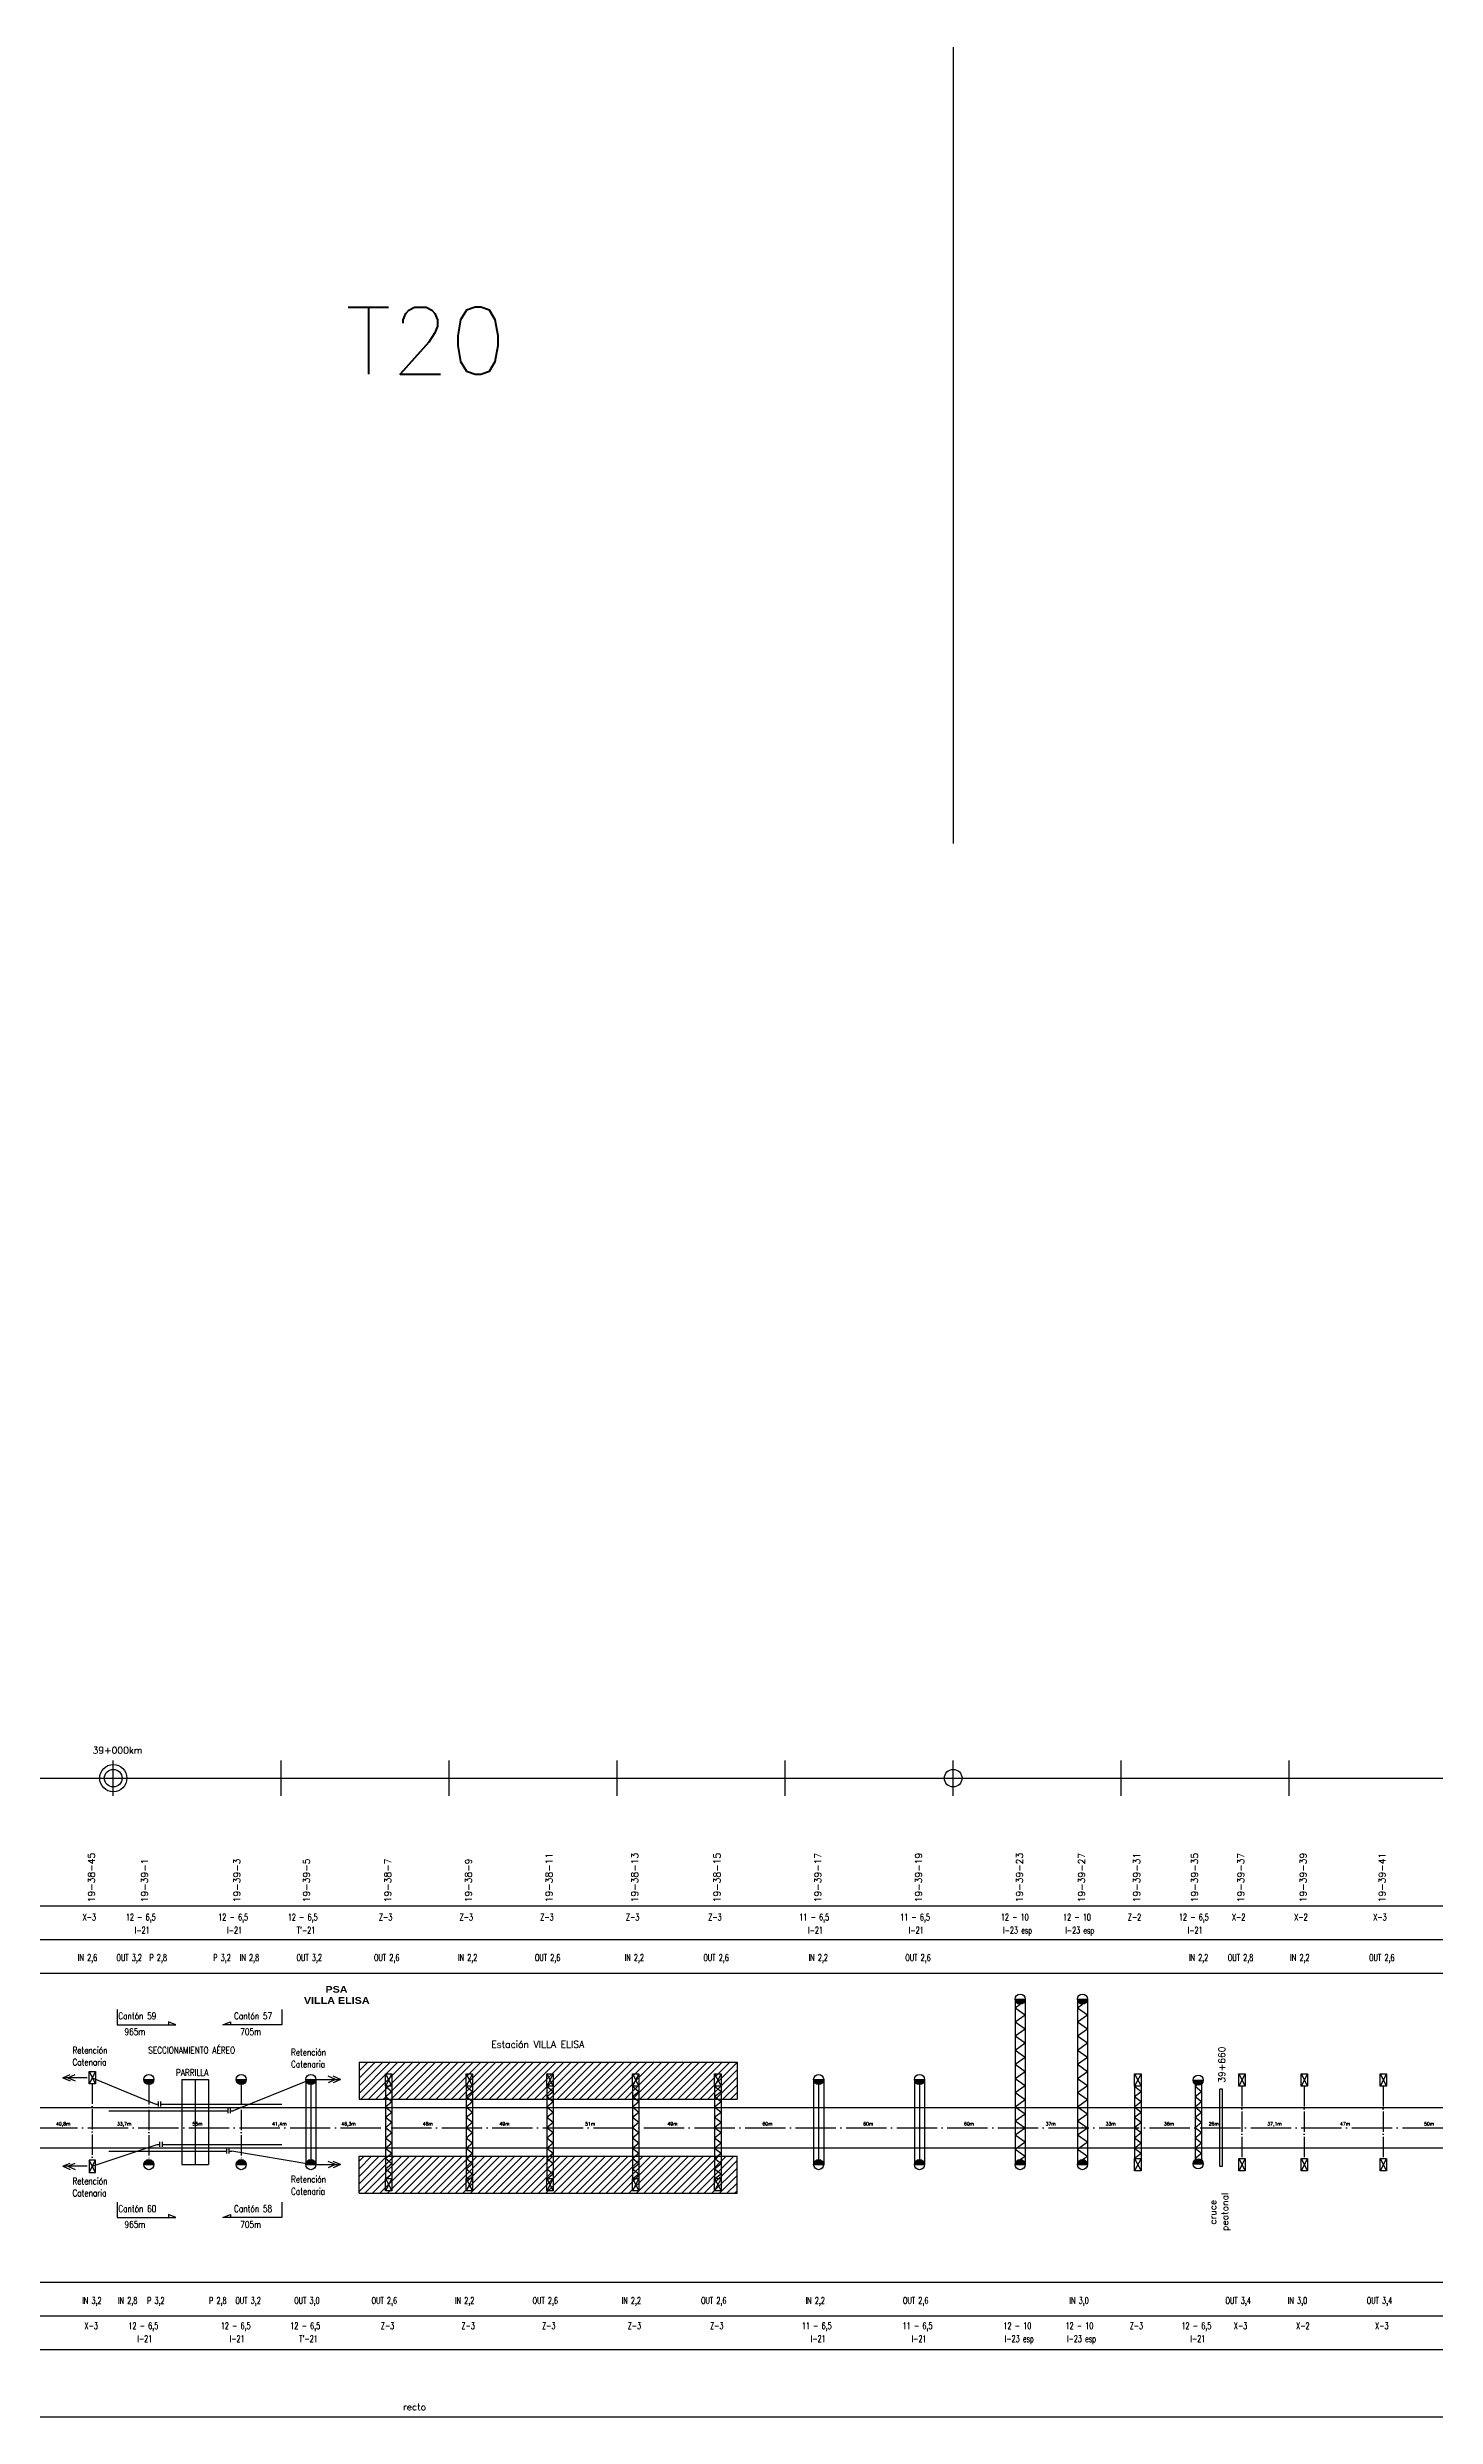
# Model space of a CAD drawing. Header units: millimetres. Extents: x 63 to 27368, y 135 to 1565.
# Drawn here: x 13529 to 14355, y 155 to 1565 of the extents above; entities that cross this region are included whole.
import ezdxf

# ---------------------------------------------------------------- set-up
doc = ezdxf.new("R2010")
doc.units = ezdxf.units.MM
doc.linetypes.add('ACAD_ISO04W100', pattern=[30, 24, -3, 0, -3])
for name, color, linetype in [('catenaria via ascendente', 7, 'Continuous'), ('Eje de entrevías', 1, 'Continuous'), ('longitud vano', 7, 'Continuous'), ('Nº de poste', 6, 'Continuous'), ('progresivas', 4, 'Continuous'), ('TEXTOS', 3, 'Continuous')]:
    doc.layers.add(name, color=color, linetype=linetype)
doc.styles.add('STYLE1', font='romans.shx')
doc.styles.add('TEXTO_SELLO', font='')
doc.styles.get('TEXTO_SELLO').set_extended_font_data('Arial Black', bold=True)

msp = doc.modelspace()

# ---------------------------------------------------------------- hatches: boundary and pattern name
for points in [[(14111.1, 403.5), (14105.1, 403.5, 1)], [(14148.1, 403.5), (14142.1, 403.5, 1)], [(13592.4, 355.7), (13586.4, 355.7, 1)], [(13647.4, 355.7), (13641.4, 355.7, 1)], [(13688.8, 355.7), (13682.8, 355.7, 1)], [(13991.1, 355.7), (13985.1, 355.7, 1)], [(14051.1, 355.7), (14045.1, 355.7, 1)], [(14217.1, 355.3), (14211.1, 355.3, 1)], [(13592.4, 305), (13586.4, 305, -1)], [(13647.4, 305), (13641.4, 305, -1)], [(13688.8, 305), (13682.8, 305, -1)], [(13991.1, 305), (13985.1, 305, -1)], [(14051.1, 305), (14045.1, 305, -1)], [(14111.1, 305), (14105.1, 305, -1)], [(14148.1, 305), (14142.1, 305, -1)], [(14217.1, 305.5), (14211.1, 305.5, -1)]]:
    msp.add_hatch(color=256).paths.add_polyline_path(points)
h = msp.add_hatch()
h.set_pattern_fill('ANSI31', color=8, style=0)
h.paths.add_polyline_path([(13939.5, 366), (13714.5, 366), (13714.5, 344), (13939.5, 344)])
h = msp.add_hatch()
h.set_pattern_fill('ANSI31', color=8, style=0)
h.paths.add_polyline_path([(13939.5, 310), (13714.5, 310), (13714.5, 288), (13939.5, 288)])

# ---------------------------------------------------------------- linework, layer by layer
for p, q in [((14068.2, 1565.1), (14068.2, 1091.2)), ((13568.2, 524.4), (13568.2, 545.6)), ((13668.2, 524.4), (13668.2, 545.6)), ((13768.2, 524.4), (13768.2, 545.6)), ((13868.2, 524.4), (13868.2, 545.6)), ((13968.2, 524.4), (13968.2, 545.6)), ((14068.2, 524.4), (14068.2, 545.6)), ((14168.2, 524.4), (14168.2, 545.6)), ((14268.2, 524.4), (14268.2, 545.6)), ((68.2, 535), (27368.2, 535)), ((68.2, 459), (27368.2, 459)), ((68.2, 439), (27368.2, 439)), ((68.2, 419), (27368.2, 419)), ((13570.5, 397.4), (13570.5, 388.3)), ((13668.5, 397.4), (13668.5, 388.3)), ((14105.1, 403.5), (14111.1, 403.5)), ((14105.1, 403.5), (14105.1, 305)), ((14105.1, 398.4), (14108.1, 400.5)), ((14105.1, 398.4), (14111.1, 394.2)), ((14111.1, 403.5), (14111.1, 305)), ((14142.1, 403.5), (14148.1, 403.5)), ((14142.1, 403.5), (14142.1, 305)), ((14142.1, 398.4), (14145.1, 400.5)), ((14142.1, 398.4), (14148.1, 394.2)), ((14148.1, 403.5), (14148.1, 305)), ((13570.5, 388.3), (13605.5, 388.3)), ((13605.5, 388.3), (13601, 390)), ((13601, 390), (13601, 388.3)), ((13633.5, 388.3), (13638, 390)), ((13668.5, 388.3), (13633.5, 388.3)), ((13638, 390), (13638, 388.3)), ((14105.1, 390), (14111.1, 394.2)), ((14105.1, 390), (14111.1, 385.8)), ((14105.1, 381.6), (14111.1, 385.8)), ((14105.1, 381.6), (14111.1, 377.4)), ((14142.1, 390), (14148.1, 394.2)), ((14142.1, 390), (14148.1, 385.8)), ((14142.1, 381.6), (14148.1, 385.8)), ((14142.1, 381.6), (14148.1, 377.4)), ((14105.1, 373.2), (14111.1, 377.4)), ((14105.1, 373.2), (14111.1, 369)), ((14105.1, 364.8), (14111.1, 369)), ((14142.1, 373.2), (14148.1, 377.4)), ((14142.1, 373.2), (14148.1, 369)), ((14142.1, 364.8), (14148.1, 369)), ((13538.1, 356.7), (13542.5, 358.7)), ((13552.7, 356.7), (13538.1, 356.7)), ((13538.1, 356.7), (13542.5, 354.8)), ((13541.1, 356.7), (13545.5, 358.7)), ((13541.1, 356.7), (13545.5, 354.8)), ((13553.8, 360.4), (13557.7, 353.1)), ((13557.7, 360.4), (13553.8, 353.1)), ((13586.4, 355.7), (13592.4, 355.7)), ((13641.4, 355.7), (13647.4, 355.7)), ((13682.8, 355.7), (13688.8, 355.7)), ((13682.8, 355.7), (13682.8, 305)), ((13685.8, 352.7), (13685.8, 308)), ((13688.8, 355.7), (13688.8, 305)), ((13688.8, 355.7), (13703.4, 355.7)), ((13700.4, 355.7), (13696.1, 357.6)), ((13700.4, 355.7), (13696.1, 353.7)), ((13703.4, 355.7), (13699.1, 357.6)), ((13703.4, 355.7), (13699.1, 353.7)), ((13714.5, 366), (13714.5, 344)), ((13714.5, 366), (13939.5, 366)), ((13730.2, 359), (13734.1, 351.7)), ((13734.1, 359), (13730.2, 351.7)), ((13778.2, 359), (13782.1, 351.7)), ((13782.1, 359), (13778.2, 351.7)), ((13826.2, 359), (13830.1, 351.7)), ((13830.1, 359), (13826.2, 351.7)), ((13877.2, 359), (13881.1, 351.7)), ((13881.1, 359), (13877.2, 351.7)), ((13926.2, 359), (13930.1, 351.7)), ((13930.1, 359), (13926.2, 351.7)), ((13939.5, 366), (13939.5, 344)), ((13985.1, 355.7), (13991.1, 355.7)), ((13985.1, 355.7), (13985.1, 305)), ((13988.1, 352.7), (13988.1, 308)), ((13991.1, 355.7), (13991.1, 305)), ((14045.1, 355.7), (14051.1, 355.7)), ((14045.1, 355.7), (14045.1, 305)), ((14048.1, 352.7), (14048.1, 308)), ((14051.1, 355.7), (14051.1, 305)), ((14105.1, 364.8), (14111.1, 360.5)), ((14105.1, 356.3), (14111.1, 360.5)), ((14105.1, 356.3), (14111.1, 352.1)), ((14142.1, 364.8), (14148.1, 360.5)), ((14142.1, 356.3), (14148.1, 360.5)), ((14142.1, 356.3), (14148.1, 352.1)), ((14176.2, 359), (14180.1, 351.7)), ((14180.1, 359), (14176.2, 351.7)), ((14211.1, 355.3), (14217.1, 355.3)), ((14212.2, 353.1), (14212.2, 307.8)), ((14216.1, 353.1), (14216.1, 307.8)), ((14238.2, 359), (14242.1, 351.7)), ((14242.1, 359), (14238.2, 351.7)), ((14275.3, 359), (14279.2, 351.7)), ((14279.2, 359), (14275.3, 351.7)), ((14322.3, 359), (14326.2, 351.7)), ((14326.2, 359), (14322.3, 351.7)), ((13714.5, 344), (13939.5, 344)), ((13730.2, 351.7), (13730.2, 296.7)), ((13730.2, 351.7), (13734.1, 348.6)), ((13730.2, 345.5), (13734.1, 348.6)), ((13730.2, 345.5), (13734.1, 342.5)), ((13730.2, 339.4), (13734.1, 342.5)), ((13730.2, 339.4), (13734.1, 336.3)), ((13734.1, 351.7), (13734.1, 296.7)), ((13778.2, 351.7), (13778.2, 296.7)), ((13778.2, 351.7), (13782.1, 348.6)), ((13778.2, 345.5), (13782.1, 348.6)), ((13778.2, 345.5), (13782.1, 342.5)), ((13778.2, 339.4), (13782.1, 342.5)), ((13778.2, 339.4), (13782.1, 336.3)), ((13782.1, 351.7), (13782.1, 296.7)), ((13826.2, 351.7), (13826.2, 296.7)), ((13826.2, 351.7), (13830.1, 348.6)), ((13826.2, 345.5), (13830.1, 348.6)), ((13826.2, 345.5), (13830.1, 342.5)), ((13826.2, 339.4), (13830.1, 342.5)), ((13826.2, 339.4), (13830.1, 336.3)), ((13830.1, 351.7), (13830.1, 296.7)), ((13877.2, 351.7), (13877.2, 296.7)), ((13877.2, 351.7), (13881.1, 348.6)), ((13877.2, 345.5), (13881.1, 348.6)), ((13877.2, 345.5), (13881.1, 342.5)), ((13877.2, 339.4), (13881.1, 342.5)), ((13877.2, 339.4), (13881.1, 336.3)), ((13881.1, 351.7), (13881.1, 296.7)), ((13926.2, 351.7), (13926.2, 296.7)), ((13926.2, 351.7), (13930.1, 348.6)), ((13926.2, 345.5), (13930.1, 348.6)), ((13926.2, 345.5), (13930.1, 342.5)), ((13926.2, 339.4), (13930.1, 342.5)), ((13926.2, 339.4), (13930.1, 336.3)), ((13930.1, 351.7), (13930.1, 296.7)), ((14105.1, 347.9), (14111.1, 352.1)), ((14105.1, 347.9), (14111.1, 343.7)), ((14105.1, 339.5), (14111.1, 343.7)), ((14105.1, 339.5), (14111.1, 335.3)), ((14142.1, 347.9), (14148.1, 352.1)), ((14142.1, 347.9), (14148.1, 343.7)), ((14142.1, 339.5), (14148.1, 343.7)), ((14142.1, 339.5), (14148.1, 335.3)), ((14176.2, 351.7), (14176.2, 308.6)), ((14176.2, 351.7), (14180.1, 348.6)), ((14176.2, 345.5), (14180.1, 348.6)), ((14176.2, 345.5), (14180.1, 342.5)), ((14176.2, 339.4), (14180.1, 342.5)), ((14176.2, 339.4), (14180.1, 336.3)), ((14180.1, 351.7), (14180.1, 308.6)), ((14212.2, 351.7), (14213.2, 352.5)), ((14212.2, 351.7), (14216.1, 348.6)), ((14212.2, 345.5), (14216.1, 348.6)), ((14212.2, 345.5), (14216.1, 342.5)), ((14212.2, 339.4), (14216.1, 342.5)), ((14212.2, 339.4), (14216.1, 336.3)), ((14227, 304.1), (14227, 350)), ((14228.5, 350), (14227, 350)), ((14228.5, 304.1), (14228.5, 350)), ((13730.2, 333.3), (13734.1, 336.3)), ((13730.2, 333.3), (13734.1, 330.2)), ((13730.2, 327.2), (13734.1, 330.2)), ((13730.2, 327.2), (13734.1, 324.1)), ((13778.2, 333.3), (13782.1, 336.3)), ((13778.2, 333.3), (13782.1, 330.2)), ((13778.2, 327.2), (13782.1, 330.2)), ((13778.2, 327.2), (13782.1, 324.1)), ((13826.2, 333.3), (13830.1, 336.3)), ((13826.2, 333.3), (13830.1, 330.2)), ((13826.2, 327.2), (13830.1, 330.2)), ((13826.2, 327.2), (13830.1, 324.1)), ((13877.2, 333.3), (13881.1, 336.3)), ((13877.2, 333.3), (13881.1, 330.2)), ((13877.2, 327.2), (13881.1, 330.2)), ((13877.2, 327.2), (13881.1, 324.1)), ((13926.2, 333.3), (13930.1, 336.3)), ((13926.2, 333.3), (13930.1, 330.2)), ((13926.2, 327.2), (13930.1, 330.2)), ((13926.2, 327.2), (13930.1, 324.1)), ((14105.1, 331.1), (14111.1, 335.3)), ((14105.1, 331.1), (14111.1, 326.9)), ((14105.1, 322.7), (14111.1, 326.9)), ((14142.1, 331.1), (14148.1, 335.3)), ((14142.1, 331.1), (14148.1, 326.9)), ((14142.1, 322.7), (14148.1, 326.9)), ((14176.2, 333.3), (14180.1, 336.3)), ((14176.2, 333.3), (14180.1, 330.2)), ((14176.2, 327.2), (14180.1, 330.2)), ((14176.2, 327.2), (14180.1, 324.1)), ((14212.2, 333.3), (14216.1, 336.3)), ((14212.2, 333.3), (14216.1, 330.2)), ((14212.2, 327.2), (14216.1, 330.2)), ((14212.2, 327.2), (14216.1, 324.1)), ((13730.2, 321), (13734.1, 324.1)), ((13730.2, 321), (13734.1, 318)), ((13730.2, 314.9), (13734.1, 318)), ((13730.2, 314.9), (13734.1, 311.8)), ((13730.2, 308.8), (13734.1, 311.8)), ((13778.2, 321), (13782.1, 324.1)), ((13778.2, 321), (13782.1, 318)), ((13778.2, 314.9), (13782.1, 318)), ((13778.2, 314.9), (13782.1, 311.8)), ((13778.2, 308.8), (13782.1, 311.8)), ((13826.2, 321), (13830.1, 324.1)), ((13826.2, 321), (13830.1, 318)), ((13826.2, 314.9), (13830.1, 318)), ((13826.2, 314.9), (13830.1, 311.8)), ((13826.2, 308.8), (13830.1, 311.8)), ((13877.2, 321), (13881.1, 324.1)), ((13877.2, 321), (13881.1, 318)), ((13877.2, 314.9), (13881.1, 318)), ((13877.2, 314.9), (13881.1, 311.8)), ((13877.2, 308.8), (13881.1, 311.8)), ((13926.2, 321), (13930.1, 324.1)), ((13926.2, 321), (13930.1, 318)), ((13926.2, 314.9), (13930.1, 318)), ((13926.2, 314.9), (13930.1, 311.8)), ((13926.2, 308.8), (13930.1, 311.8)), ((14105.1, 322.7), (14111.1, 318.5)), ((14105.1, 314.3), (14111.1, 318.5)), ((14105.1, 314.3), (14111.1, 310.1)), ((14142.1, 322.7), (14148.1, 318.5)), ((14142.1, 314.3), (14148.1, 318.5)), ((14142.1, 314.3), (14148.1, 310.1)), ((14176.2, 321), (14180.1, 324.1)), ((14176.2, 321), (14180.1, 318)), ((14176.2, 314.9), (14180.1, 318)), ((14176.2, 314.9), (14180.1, 311.8)), ((14176.2, 308.8), (14180.1, 311.8)), ((14212.2, 321), (14216.1, 324.1)), ((14212.2, 321), (14216.1, 318)), ((14212.2, 314.9), (14216.1, 318)), ((14212.2, 314.9), (14216.1, 311.8)), ((14212.2, 308.8), (14216.1, 311.8)), ((13538.1, 304), (13542.5, 305.9)), ((13552.7, 304), (13538.1, 304)), ((13538.1, 304), (13542.5, 302.1)), ((13541.1, 304), (13545.5, 305.9)), ((13541.1, 304), (13545.5, 302.1)), ((13553.8, 300.3), (13557.7, 307.6)), ((13557.7, 300.3), (13553.8, 307.6)), ((13586.4, 305), (13592.4, 305)), ((13641.4, 305), (13647.4, 305)), ((13682.8, 305), (13688.8, 305)), ((13688.8, 305), (13703.4, 305)), ((13700.4, 305), (13696.1, 306.9)), ((13700.4, 305), (13696.1, 303.1)), ((13703.4, 305), (13699.1, 306.9)), ((13703.4, 305), (13699.1, 303.1)), ((13714.5, 288), (13714.5, 310)), ((13714.5, 310), (13939.5, 310)), ((13730.2, 308.8), (13734.1, 305.7)), ((13730.2, 302.6), (13734.1, 305.7)), ((13730.2, 302.6), (13734.1, 299.6)), ((13730.2, 296.5), (13734.1, 299.6)), ((13730.2, 296.7), (13734.1, 289.4)), ((13734.1, 296.7), (13730.2, 289.4)), ((13778.2, 308.8), (13782.1, 305.7)), ((13778.2, 302.6), (13782.1, 305.7)), ((13778.2, 302.6), (13782.1, 299.6)), ((13778.2, 296.5), (13782.1, 299.6)), ((13778.2, 296.7), (13782.1, 289.4)), ((13782.1, 296.7), (13778.2, 289.4)), ((13826.2, 308.8), (13830.1, 305.7)), ((13826.2, 302.6), (13830.1, 305.7)), ((13826.2, 302.6), (13830.1, 299.6)), ((13826.2, 296.5), (13830.1, 299.6)), ((13826.2, 296.7), (13830.1, 289.4)), ((13830.1, 296.7), (13826.2, 289.4)), ((13877.2, 308.8), (13881.1, 305.7)), ((13877.2, 302.6), (13881.1, 305.7)), ((13877.2, 302.6), (13881.1, 299.6)), ((13877.2, 296.5), (13881.1, 299.6)), ((13877.2, 296.7), (13881.1, 289.4)), ((13881.1, 296.7), (13877.2, 289.4)), ((13926.2, 308.8), (13930.1, 305.7)), ((13926.2, 302.6), (13930.1, 305.7)), ((13926.2, 302.6), (13930.1, 299.6)), ((13926.2, 296.5), (13930.1, 299.6)), ((13926.2, 296.7), (13930.1, 289.4)), ((13930.1, 296.7), (13926.2, 289.4)), ((13939.5, 288), (13939.5, 310)), ((13985.1, 305), (13991.1, 305)), ((14045.1, 305), (14051.1, 305)), ((14105.1, 305), (14111.1, 305)), ((14108.1, 308), (14111.1, 310.1)), ((14142.1, 305), (14148.1, 305)), ((14145.1, 308), (14148.1, 310.1)), ((14176.2, 308.6), (14180.1, 301.3)), ((14180.1, 308.6), (14176.2, 301.3)), ((14211.1, 305.5), (14217.1, 305.5)), ((14212.2, 308.8), (14212.8, 308.2)), ((14227, 304.1), (14228.5, 304.1)), ((14238.2, 308.6), (14242.1, 301.3)), ((14242.1, 308.6), (14238.2, 301.3)), ((14275.3, 308.6), (14279.2, 301.3)), ((14279.2, 308.6), (14275.3, 301.3)), ((14322.3, 308.6), (14326.2, 301.3)), ((14326.2, 308.6), (14322.3, 301.3)), ((13570.5, 282.7), (13570.5, 273.6)), ((13668.5, 282.7), (13668.5, 273.6)), ((13714.5, 288), (13939.5, 288)), ((13570.5, 273.6), (13605.5, 273.6)), ((13605.5, 273.6), (13601, 275.3)), ((13601, 275.3), (13601, 273.6)), ((13633.5, 273.6), (13638, 275.3)), ((13668.5, 273.6), (13633.5, 273.6)), ((13638, 275.3), (13638, 273.6)), ((68.2, 235), (27368.2, 235)), ((68.2, 215), (27368.2, 215)), ((68.2, 195), (27368.2, 195)), ((12948.8, 155), (20944.3, 155))]:
    msp.add_line(p, q)
at = {"linetype": 'ACAD_ISO04W100', "ltscale": 0.5}
for p, q in [((13555.7, 353.1), (13555.7, 307.6)), ((13589.4, 352.7), (13589.4, 308)), ((13644.4, 352.7), (13644.4, 308)), ((14240.1, 351.7), (14240.1, 308.6)), ((14277.2, 351.7), (14277.2, 308.6)), ((14324.2, 351.7), (14324.2, 308.6))]:
    msp.add_line(p, q, dxfattribs=at)
at = {"color": 5, "linetype": 'Continuous', "ltscale": 0.5}
for p, q in [((13609, 355.7), (13609, 305)), ((13609, 355.7), (13624.9, 355.7)), ((13616.9, 355.7), (13616.9, 305)), ((13624.9, 355.7), (13624.9, 305)), ((13609, 305), (13624.9, 305))]:
    msp.add_line(p, q, dxfattribs=at)
at = {"color": 1}
for p, q in [((13595.2, 339.6), (13595.2, 342.5)), ((13596.6, 339.6), (13596.6, 342.5)), ((13636.6, 335.6), (13636.6, 338.5)), ((13638, 335.6), (13638, 338.5)), ((13595.9, 315.6), (13595.9, 318.5)), ((13597.4, 315.6), (13597.4, 318.5)), ((13635.7, 311.6), (13635.7, 314.5)), ((13637.2, 311.6), (13637.2, 314.5))]:
    msp.add_line(p, q, dxfattribs=at)
for points in [[(13553.8, 360.4), (13557.7, 360.4), (13557.7, 353.1), (13553.8, 353.1)], [(13730.2, 359), (13734.1, 359), (13734.1, 351.7), (13730.2, 351.7)], [(13778.2, 359), (13782.1, 359), (13782.1, 351.7), (13778.2, 351.7)], [(13826.2, 359), (13830.1, 359), (13830.1, 351.7), (13826.2, 351.7)], [(13877.2, 359), (13881.1, 359), (13881.1, 351.7), (13877.2, 351.7)], [(13926.2, 359), (13930.1, 359), (13930.1, 351.7), (13926.2, 351.7)], [(14176.2, 359), (14180.1, 359), (14180.1, 351.7), (14176.2, 351.7)], [(14238.2, 359), (14242.1, 359), (14242.1, 351.7), (14238.2, 351.7)], [(14275.3, 359), (14279.2, 359), (14279.2, 351.7), (14275.3, 351.7)], [(14322.3, 359), (14326.2, 359), (14326.2, 351.7), (14322.3, 351.7)], [(13553.8, 300.3), (13557.7, 300.3), (13557.7, 307.6), (13553.8, 307.6)], [(13730.2, 296.7), (13734.1, 296.7), (13734.1, 289.4), (13730.2, 289.4)], [(13778.2, 296.7), (13782.1, 296.7), (13782.1, 289.4), (13778.2, 289.4)], [(13826.2, 296.7), (13830.1, 296.7), (13830.1, 289.4), (13826.2, 289.4)], [(13877.2, 296.7), (13881.1, 296.7), (13881.1, 289.4), (13877.2, 289.4)], [(13926.2, 296.7), (13930.1, 296.7), (13930.1, 289.4), (13926.2, 289.4)], [(14176.2, 308.6), (14180.1, 308.6), (14180.1, 301.3), (14176.2, 301.3)], [(14238.2, 308.6), (14242.1, 308.6), (14242.1, 301.3), (14238.2, 301.3)], [(14275.3, 308.6), (14279.2, 308.6), (14279.2, 301.3), (14275.3, 301.3)], [(14322.3, 308.6), (14326.2, 308.6), (14326.2, 301.3), (14322.3, 301.3)]]:
    msp.add_lwpolyline(points, close=True)
for centre, radius in [((13568.2, 535), 8.09), ((13568.2, 535), 5.24), ((14068.2, 535), 5.24), ((14108.1, 403.5), 3), ((14145.1, 403.5), 3), ((13589.4, 355.7), 3), ((13644.4, 355.7), 3), ((13685.8, 355.7), 3), ((13988.1, 355.7), 3), ((14048.1, 355.7), 3), ((14214.1, 355.3), 3), ((14145.1, 327), 0.249), ((13589.4, 305), 3), ((13644.4, 305), 3), ((13685.8, 305), 3), ((13988.1, 305), 3), ((14048.1, 305), 3), ((14108.1, 305), 3), ((14145.1, 305), 3), ((14214.1, 305.5), 3)]:
    msp.add_circle(centre, radius)
at = {"layer": 'catenaria via ascendente', "color": 6}
for p, q in [((13555.7, 356.7), (13593.6, 341)), ((13685.8, 355.7), (13639.6, 337)), ((13593.6, 341), (13595.2, 341)), ((13596.6, 341), (13668.5, 341)), ((13565.6, 337), (13636.6, 337)), ((13638, 337), (13639.6, 337)), ((13555.7, 304), (13594.4, 317)), ((13565.6, 313), (13635.7, 313)), ((13594.4, 317), (13595.9, 317)), ((13597.4, 317), (13668.5, 317)), ((13637.2, 313), (13638.7, 313)), ((13685.8, 305), (13638.7, 313))]:
    msp.add_line(p, q, dxfattribs=at)
at = {"layer": 'catenaria via ascendente'}
for p, q in [((68.2, 339), (26678.8, 339)), ((68.2, 315), (26678.8, 315))]:
    msp.add_line(p, q, dxfattribs=at)
at = {"layer": 'Eje de entrevías', "linetype": 'ACAD_ISO04W100'}
msp.add_line((68.2, 327), (27368.2, 327), dxfattribs=at)

# ---------------------------------------------------------------- texts
at = {"color": 3, "linetype": 'Continuous', "style": 'STYLE1'}
msp.add_text('T20', height=40, dxfattribs=at).set_placement((13706.4, 1370.5))
at = {"linetype": 'Continuous', "style": 'TEXTO_SELLO'}
for s, p in [('PSA', (13694.5, 407.3)), ('VILLA ELISA', (13681.7, 400.7))]:
    msp.add_text(s, height=4, dxfattribs=at).set_placement(p)
at = {"linetype": 'Continuous', "style": 'STYLE1', "width": 0.8}
for s, p in [('Cantón 59', (13571.2, 391.5)), ('Cantón 57', (13640.1, 391.5)), ('965m', (13574.9, 382.1)), ('705m', (13643.8, 382.1)), ('Catenaria', (13543.9, 364)), ('Retención', (13543.9, 371.1)), ('SECCIONAMIENTO AÉREO', (13589, 371.1)), ('Catenaria', (13674, 362.8)), ('Retención', (13674, 369.9)), ('PARRILLA', (13605.5, 357.8)), ('Retención', (13543.9, 293.2)), ('Retención', (13674, 294.3)), ('Catenaria', (13543.9, 286.1)), ('Catenaria', (13674, 287.1)), ('Cantón 60', (13571.2, 276.8)), ('965m', (13574.9, 267.4)), ('Cantón 58', (13640.1, 276.8)), ('705m', (13643.8, 267.4))]:
    msp.add_text(s, height=4, dxfattribs=at).set_placement(p)
at = {"layer": 'longitud vano', "linetype": 'Continuous', "style": 'STYLE1'}
for s, p in [('40,8m', (13534.1, 328.3)), ('33,7m', (13570.4, 328.3)), ('55m', (13615.3, 328.3)), ('41,4m', (13662.8, 328.3)), ('46,3m', (13703.9, 328.3)), ('48m', (13752.4, 328.3)), ('49m', (13798.1, 328.3)), ('51m', (13849.1, 328.3)), ('49m', (13898.1, 328.3)), ('60m', (13954.6, 328.3)), ('60m', (14014.6, 328.3)), ('60m', (14074.6, 328.3)), ('37m', (14123.2, 328.3)), ('33m', (14158.9, 328.3)), ('36m', (14193.6, 328.3)), ('26m', (14220.3, 328.3)), ('37,1m', (14255.2, 328.3)), ('47m', (14298.5, 328.3)), ('50m', (14348.5, 328.3))]:
    msp.add_text(s, height=2, dxfattribs=at).set_placement(p)
at = {"layer": 'Nº de poste', "linetype": 'Continuous', "style": 'STYLE1'}
for s, p in [('19-38-45', (13557.2, 461.1)), ('19-39-1', (13588.8, 461.1)), ('19-39-3', (13643.8, 461.1)), ('19-39-5', (13685.2, 461.1)), ('19-38-7', (13733.6, 461.1)), ('19-38-9', (13781.6, 461.1)), ('19-38-11', (13829.6, 461.1)), ('19-38-13', (13880.6, 461.1)), ('19-38-15', (13929.6, 461.1)), ('19-39-17', (13989.6, 461.1)), ('19-39-19', (14049.6, 461.1)), ('19-39-23', (14109.6, 461.1)), ('19-39-27', (14146.6, 461.1)), ('19-39-31', (14179.4, 461.1)), ('19-39-35', (14213.9, 461.1)), ('19-39-37', (14241.4, 461.1)), ('19-39-39', (14278.5, 461.1)), ('19-39-41', (14325.5, 461.1))]:
    msp.add_text(s, height=4, rotation=90, dxfattribs=at).set_placement(p)
at = {"layer": 'progresivas', "linetype": 'Continuous', "style": 'STYLE1'}
msp.add_text('39+000km', height=4, dxfattribs=at).set_placement((13555.9, 549.6))
msp.add_text('39+660', height=4, rotation=90, dxfattribs=at).set_placement((14230.1, 353.7))
at = {"layer": 'TEXTOS', "linetype": 'Continuous', "style": 'STYLE1', "width": 0.7}
for s, p in [('X-3', (13550, 450.3)), ('12 - 6,5', (13575.7, 450.3)), ('12 - 6,5', (13630.7, 450.3)), ('12 - 6,5', (13672.1, 450.3)), ('Z-3', (13726.4, 450.3)), ('Z-3', (13774.4, 450.3)), ('Z-3', (13822.4, 450.3)), ('Z-3', (13873.4, 450.3)), ('Z-3', (13922.4, 450.3)), ('11 - 6,5', (13976.6, 450.3)), ('11 - 6,5', (14036.6, 450.3)), ('12 - 10', (14096.6, 450.3)), ('12 - 10', (14133.6, 450.3)), ('Z-2', (14172.2, 450.3)), ('12 - 6,5', (14202.6, 450.3)), ('X-2', (14234.2, 450.3)), ('X-2', (14271.3, 450.3)), ('X-3', (14318.3, 450.3)), ('I-21', (13581, 442.5)), ('I-21', (13636, 442.5)), ("T'-21", (13677.4, 442.5)), ('I-21', (13981.8, 442.5)), ('I-21', (14041.8, 442.5)), ('I-23 esp', (14097.9, 442.5)), ('I-23 esp', (14134.9, 442.5)), ('I-21', (14207.8, 442.5)), ('IN 2,6', (13547.1, 426.2)), ('OUT 3,2', (13570.1, 426.2)), ('P 2,8', (13589.7, 426.2)), ('P 3,2', (13627.7, 426.2)), ('IN 2,8', (13643.5, 426.2)), ('OUT 3,2', (13677.3, 426.2)), ('OUT 2,6', (13723.4, 426.2)), ('IN 2,2', (13773.4, 426.2)), ('OUT 2,6', (13819.2, 426.2)), ('IN 2,2', (13872.6, 426.2)), ('OUT 2,6', (13919.5, 426.2)), ('IN 2,2', (13982.1, 426.2)), ('OUT 2,6', (14039.7, 426.2)), ('IN 2,2', (14208.5, 426.2)), ('OUT 2,8', (14231.7, 426.2)), ('IN 2,2', (14268.8, 426.2)), ('OUT 2,6', (14315.8, 426.2)), ('IN 3,2', (13549.7, 222.1)), ('IN 2,8', (13571, 222.1)), ('P 3,2', (13588.3, 222.1)), ('P 2,8', (13625.2, 222.1)), ('OUT 3,2', (13640.9, 222.1)), ('OUT 3,0', (13675.9, 222.1)), ('OUT 2,6', (13722, 222.1)), ('IN 2,2', (13771.6, 222.1)), ('OUT 2,6', (13817.8, 222.1)), ('IN 2,2', (13870.8, 222.1)), ('OUT 2,6', (13918.1, 222.1)), ('IN 2,2', (13980.3, 222.1)), ('OUT 2,6', (14038.3, 222.1)), ('IN 3,0', (14137.4, 222.1)), ('OUT 3,4', (14230.3, 222.1)), ('IN 3,0', (14267.4, 222.1)), ('OUT 3,4', (14314.4, 222.1)), ('X-3', (13551.1, 207.1)), ('12 - 6,5', (13577.2, 207.1)), ('I-21', (13582.5, 199.4)), ('12 - 6,5', (13632.2, 207.1)), ('I-21', (13637.5, 199.4)), ('12 - 6,5', (13673.6, 207.1)), ("T'-21", (13678.9, 199.4)), ('Z-3', (13727.5, 207.1)), ('Z-3', (13775.5, 207.1)), ('Z-3', (13823.5, 207.1)), ('Z-3', (13874.5, 207.1)), ('Z-3', (13923.5, 207.1)), ('11 - 6,5', (13978.1, 207.1)), ('I-21', (13983.4, 199.4)), ('11 - 6,5', (14038.1, 207.1)), ('I-21', (14043.4, 199.4)), ('12 - 10', (14098.1, 207.1)), ('I-23 esp', (14098.9, 199.4)), ('12 - 10', (14135.1, 207.1)), ('I-23 esp', (14135.9, 199.4)), ('Z-3', (14173.3, 207.1)), ('12 - 6,5', (14204.1, 207.1)), ('I-21', (14209.4, 199.4)), ('X-3', (14235.3, 207.1)), ('X-2', (14272.4, 207.1)), ('X-3', (14319.4, 207.1))]:
    msp.add_text(s, height=4, dxfattribs=at).set_placement(p)
at = {"layer": 'TEXTOS', "linetype": 'Continuous', "style": 'STYLE1'}
for s, p in [('Estación VILLA ELISA', (13793.2, 374.6)), ('recto', (13740.7, 158.8))]:
    msp.add_text(s, height=4, dxfattribs=at).set_placement(p)
for s, p in [('cruce', (14224.8, 269.3)), ('peatonal', (14231.9, 265.5))]:
    msp.add_text(s, height=4, rotation=90, dxfattribs=at).set_placement(p)

doc.saveas('drawing.dxf')
